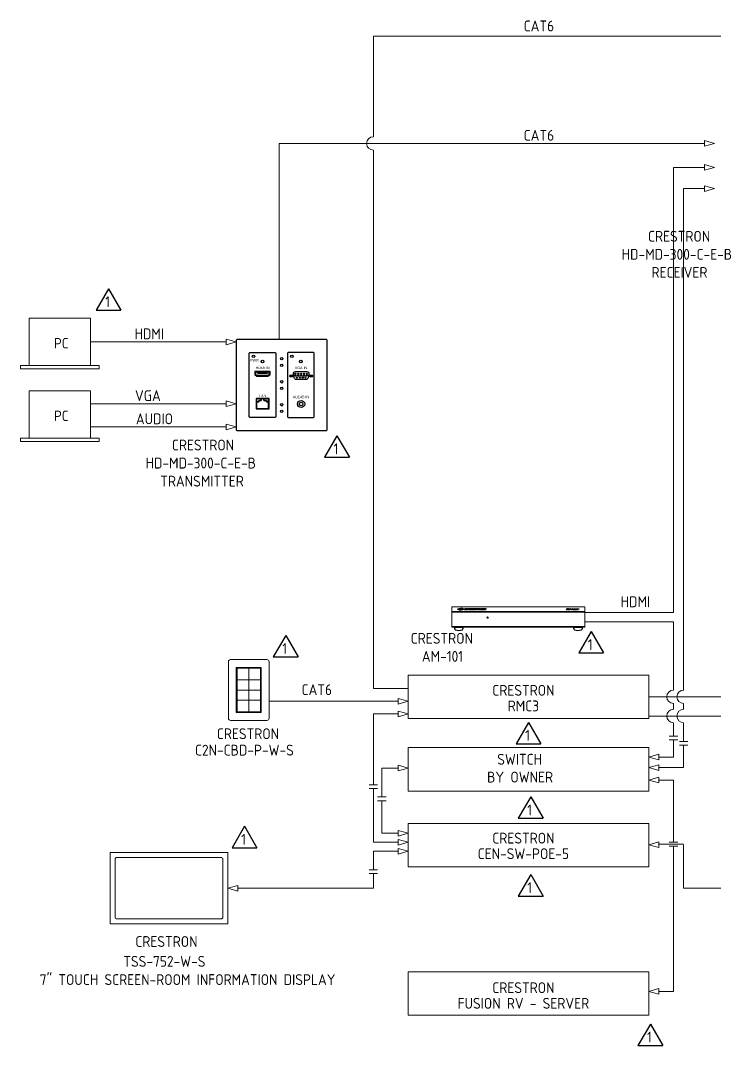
# Model space of a CAD drawing. Header units: millimetres. Extents: x 52029 to 181395, y -167683 to -9934.
# Drawn here: x 53065 to 69059, y -109991 to -86348 of the extents above; entities that cross this region are included whole.
import ezdxf
from ezdxf.enums import TextEntityAlignment as Align

# ---------------------------------------------------------------- set-up
doc = ezdxf.new("R2010")
doc.units = ezdxf.units.MM
doc.header["$LTSCALE"] = 3
for name, color, linetype in [('Artwork', 7, 'Continuous'), ('Layer1', 7, 'Continuous'), ('TEXT', 7, 'Continuous')]:
    doc.layers.add(name, color=color, linetype=linetype)
doc.layers.add('FUR', color=8, linetype='Continuous', lineweight=5)
doc.styles.add('style1', font='isocp.shx', dxfattribs={"height": 1})
doc.styles.add('style2', font='ARIALUNI.TTF', dxfattribs={"height": 1})

# ---------------------------------------------------------------- blocks, each defined once
blk = doc.blocks.new('am-101')
at = {"color": 7, "linetype": 'Continuous'}
for p, q in [((-153.5, 0), (-153.5, 47.2)), ((-153.5, 47.2), (153.5, 47.2)), ((-139.4, 40.6), (-139.3, 40.5)), ((-134.7, 40.6), (-134.5, 40.6)), ((-133.8, 40.5), (-134, 40.6)), ((-131.2, 40.7), (-131.4, 40.7)), ((-127.5, 40.6), (-127.9, 40.5)), ((-117.6, 41.1), (-119.8, 41.1)), ((-119.6, 41.6), (-117.4, 41.6)), ((-116.6, 42.8), (-117.7, 40)), ((-117.7, 40), (-115.7, 40)), ((-112.8, 42.8), (-116.6, 42.8)), ((-115.7, 40), (-115.4, 40.8)), ((-115.4, 40.8), (-114.2, 40.8)), ((-115.1, 41.6), (-114.9, 42.1)), ((-113.9, 41.6), (-115.1, 41.6)), ((-114.9, 42.1), (-113.8, 42.1)), ((-113.7, 40), (-111.5, 40)), ((-111.5, 40), (-111.5, 40)), ((-110.2, 42.8), (-111.2, 40)), ((-111.2, 40), (-105.7, 40)), ((-104.8, 42.8), (-110.2, 42.8)), ((-109, 40.7), (-108.9, 41.1)), ((-105.5, 40.7), (-109, 40.7)), ((-108.9, 41.1), (-106.1, 41.1)), ((-108.6, 41.8), (-108.5, 42.1)), ((-105.9, 41.8), (-108.6, 41.8)), ((-108.5, 42.1), (-105.1, 42.1)), ((-106.1, 41.1), (-105.9, 41.8)), ((-105.7, 40), (-105.5, 40.7)), ((-103.1, 40.8), (-105.5, 40.8)), ((-105.1, 42.1), (-104.8, 42.8)), ((-103.5, 41.1), (-102.1, 41)), ((-100.5, 41.7), (-102.2, 41.8)), ((-101.2, 42), (-98.9, 42)), ((-98.9, 42.8), (-99.1, 42.1)), ((-99.1, 42.1), (-97.3, 42.1)), ((-93.3, 42.8), (-98.9, 42.8)), ((-97.3, 42.1), (-98.1, 40)), ((-98.1, 40), (-96.2, 40)), ((-96.2, 40), (-95.4, 42.1)), ((-95.4, 42.1), (-93.6, 42.1)), ((-93.1, 42.8), (-94.2, 40)), ((-94.2, 40), (-92.2, 40)), ((-93.6, 42.1), (-93.3, 42.8)), ((-89.3, 42.8), (-93.1, 42.8)), ((-92.2, 40), (-91.9, 40.8)), ((-91.9, 40.8), (-90.7, 40.8)), ((-91.6, 41.6), (-91.4, 42.1)), ((-90.5, 41.6), (-91.6, 41.6)), ((-91.4, 42.1), (-90.3, 42.1)), ((-90.2, 40), (-88, 40)), ((-88, 40), (-88, 40)), ((-80.1, 42.8), (-81.2, 40)), ((-81.2, 40), (-79.4, 40)), ((-77.8, 42.8), (-80.1, 42.8)), ((-79.4, 40), (-78.7, 41.6)), ((-78.7, 41.6), (-77.3, 40)), ((-76.5, 41.2), (-77.8, 42.8)), ((-77.3, 40), (-75.1, 40)), ((-75.9, 42.8), (-76.5, 41.2)), ((-74, 42.8), (-75.9, 42.8)), ((-75.1, 40), (-74, 42.8)), ((109.9, 40), (112.1, 42.8)), ((110.9, 40), (109.9, 40)), ((112.6, 42.2), (110.9, 40)), ((112, 40.7), (112.3, 41.2)), ((113.6, 40.7), (112, 40.7)), ((112.1, 42.8), (113.1, 42.8)), ((112.3, 41.2), (113.4, 41.2)), ((113.4, 41.2), (112.6, 42.2)), ((113.1, 42.8), (115.3, 40)), ((114.3, 40), (113.6, 40.7)), ((115.3, 40), (114.3, 40)), ((115.5, 42.8), (116.4, 42.8)), ((115.5, 42.4), (115.5, 42.8)), ((116.4, 42.4), (115.5, 42.4)), ((115.5, 42), (116.4, 42)), ((115.5, 40), (115.5, 42)), ((116.4, 40), (115.5, 40)), ((116.4, 42.8), (116.4, 42.4)), ((116.4, 42), (116.4, 40)), ((117, 42), (117.7, 42)), ((117, 40), (117, 42)), ((118, 40), (117, 40)), ((117.7, 42), (117.9, 41.8)), ((118, 41.3), (118, 40)), ((118.9, 42), (118.9, 41.6)), ((120.2, 42.8), (120.6, 42.8)), ((120.2, 40), (120.2, 42.8)), ((120.5, 40), (120.2, 40)), ((120.5, 42.6), (120.5, 42.6)), ((120.5, 42.6), (120.5, 40)), ((122.5, 40), (120.5, 42.6)), ((120.6, 42.8), (122.6, 40.2)), ((122.8, 40), (122.5, 40)), ((122.6, 40.2), (124.6, 42.8)), ((122.6, 40.2), (122.6, 40.2)), ((124.7, 42.6), (122.8, 40)), ((124.6, 42.8), (125.1, 42.8)), ((124.8, 42.6), (124.7, 42.6)), ((124.8, 40), (124.8, 42.6)), ((125.1, 40), (124.8, 40)), ((125.1, 42.8), (125.1, 40)), ((125.9, 41.1), (128.6, 41.1)), ((128.9, 41), (125.9, 41)), ((128.6, 40.7), (128.9, 40.7)), ((132.3, 42.8), (132.5, 42.8)), ((132.3, 41.6), (132.3, 42.8)), ((132.3, 40), (132.3, 40.4)), ((132.5, 40), (132.3, 40)), ((132.5, 42.8), (132.5, 40)), ((133.3, 42.8), (133.6, 42.8)), ((133.3, 42.4), (133.3, 42.8)), ((133.6, 42.4), (133.3, 42.4)), ((133.3, 42), (133.6, 42)), ((133.3, 40), (133.3, 42)), ((133.6, 40), (133.3, 40)), ((133.6, 42.8), (133.6, 42.4)), ((133.6, 42), (133.6, 40)), ((134.6, 41.4), (134.3, 41.4)), ((136.8, 40.8), (136.8, 41.1)), ((136.8, 40.3), (136.8, 40.4)), ((137.1, 41.5), (137.1, 40.4)), ((137.5, 40), (137.3, 40)), ((137.5, 40.1), (137.5, 40)), ((138, 42), (137.6, 42)), ((137.6, 42), (138.5, 42)), ((137.6, 42), (137.6, 42)), ((138, 41.4), (138, 42)), ((138.1, 41.4), (138, 41.4)), ((138.5, 42), (138.1, 42)), ((138.1, 42), (138.1, 41.4)), ((138.5, 42), (138.5, 42)), ((138.8, 42), (138.9, 42)), ((138.8, 41.4), (138.8, 42)), ((138.9, 41.4), (138.8, 41.4)), ((138.9, 42), (138.9, 42)), ((138.9, 42), (138.9, 41.4)), ((139.3, 41.4), (138.9, 42)), ((138.9, 42), (139.4, 41.5)), ((139.4, 41.4), (139.3, 41.4)), ((139.4, 41.5), (139.8, 42)), ((139.9, 42), (139.4, 41.4)), ((139.8, 42), (140, 42)), ((139.9, 42), (139.9, 42)), ((139.9, 41.4), (139.9, 42)), ((140, 41.4), (139.9, 41.4)), ((140, 42), (140, 41.4)), ((153.5, 0), (153.5, 47.2)), ((153.5, 0), (-153.5, 0))]:
    blk.add_line(p, q, dxfattribs=at)
at = {"color": 9, "linetype": 'Continuous'}
for p, q in [((153.5, 47), (-153.5, 47)), ((-153.5, 35.9), (153.5, 35.9)), ((153.5, 34.6), (-153.5, 34.6)), ((-153.5, 1.6), (153.5, 1.6))]:
    blk.add_line(p, q, dxfattribs=at)
at = {"color": 7, "linetype": 'Continuous'}
blk.add_circle((-70.9, 22), 1.48, dxfattribs=at)
at = {"color": 9, "linetype": 'Continuous'}
for radius in [1.28, 1.16, 0.772]:
    blk.add_circle((-70.9, 22), radius, dxfattribs=at)
at = {"color": 7, "linetype": 'Continuous'}
blk.add_arc((-130.1, 42.3), 1, 296.6643, 303.7238, dxfattribs=at)
for points, knots in [([(-131, 42.2), (-131.7, 42.5), (-133.5, 42.6), (-135.6, 42.6), (-137.3, 42.4), (-138.7, 42.1), (-139.7, 41.7), (-140.2, 41.1), (-139.7, 40.7), (-139.4, 40.6)], [0, 0, 0, 0, 0.255402, 0.417248, 0.578392, 0.709315, 0.813786, 0.895532, 1, 1, 1, 1]), ([(-139.3, 40.5), (-139.1, 40.5), (-139, 40.4), (-138.7, 40.3), (-138.6, 40.3), (-138.5, 40.3), (-138.5, 40.3)], [0, 0, 0, 0, 0.477851, 0.720476, 0.892186, 1, 1, 1, 1]), ([(-139, 42.3), (-139, 42.3), (-139.1, 42.4), (-139, 42.4), (-139, 42.5), (-138.9, 42.5)], [0, 0, 0, 0, 0.268642, 0.541544, 1, 1, 1, 1]), ([(-130.5, 42.3), (-131.6, 42.6), (-134.6, 42.9), (-137.5, 42.6), (-139, 42.3)], [0, 0, 0, 0, 0.445055, 1, 1, 1, 1]), ([(-138.9, 42.5), (-138.2, 43), (-136.4, 43.4), (-134.1, 43.3), (-132.4, 43.1), (-131.1, 42.8), (-130.3, 42.6), (-129.7, 42.3), (-129.1, 41.9), (-129.4, 41.5), (-129.6, 41.4)], [0, 0, 0, 0, 0.287023, 0.441649, 0.594567, 0.7331, 0.795005, 0.849755, 0.9346, 1, 1, 1, 1]), ([(-138.5, 40.6), (-138.4, 40.8), (-138.2, 41.2), (-136.9, 42), (-135.3, 42.3), (-134.1, 42.4)], [0, 0, 0, 0, 0.202337, 0.39605, 1, 1, 1, 1]), ([(-137.7, 40.6), (-137.8, 41), (-136.8, 42), (-135, 42.2), (-134, 42.2)], [0, 0, 0, 0, 0.425707, 1, 1, 1, 1]), ([(-132.6, 39.3), (-133.3, 39.3), (-134.6, 39.3), (-136.5, 39.6), (-137.6, 40.2), (-137.7, 40.6)], [0, 0, 0, 0, 0.370838, 0.642904, 1, 1, 1, 1]), ([(-136.2, 41.5), (-136.4, 41.4), (-136.6, 41), (-136.2, 40.6), (-135.7, 40.4), (-135.2, 40.1), (-134, 39.7), (-132.9, 39.6), (-132.1, 39.4)], [0, 0, 0, 0, 0.148586, 0.283665, 0.36002, 0.474153, 0.611227, 1, 1, 1, 1]), ([(-131.6, 41.8), (-132.3, 42.1), (-133.7, 42.1), (-135.3, 41.9), (-136, 41.7), (-136.2, 41.5)], [0, 0, 0, 0, 0.511951, 0.785364, 1, 1, 1, 1]), ([(-135.5, 40.6), (-135.7, 40.7), (-136.2, 41), (-135.8, 41.4), (-135.6, 41.5)], [0, 0, 0, 0, 0.521021, 1, 1, 1, 1]), ([(-135.6, 41.5), (-135.4, 41.6), (-134.6, 41.9), (-133.7, 41.9), (-133.1, 41.9)], [0, 0, 0, 0, 0.380812, 1, 1, 1, 1]), ([(-126.3, 40.4), (-127.1, 39.9), (-129.4, 39.4), (-132.3, 39.6), (-134.3, 40.1), (-135.2, 40.4), (-135.5, 40.6)], [0, 0, 0, 0, 0.339293, 0.701027, 0.863262, 1, 1, 1, 1]), ([(-133.1, 41.8), (-133.6, 41.8), (-134.4, 41.8), (-135.3, 41.5), (-135.5, 40.9), (-135, 40.7), (-134.7, 40.6)], [0, 0, 0, 0, 0.350577, 0.589999, 0.774214, 1, 1, 1, 1]), ([(-134.3, 40.7), (-134.5, 40.8), (-135, 41.1), (-134.5, 41.4), (-134.2, 41.6)], [0, 0, 0, 0, 0.445832, 1, 1, 1, 1]), ([(-134.5, 40.6), (-133.5, 40.2), (-130.6, 40), (-127.9, 40.3), (-126.4, 40.6)], [0, 0, 0, 0, 0.433524, 1, 1, 1, 1]), ([(-134.1, 41.5), (-134.3, 41.4), (-134.5, 41.2), (-134.2, 40.9), (-133.6, 40.7), (-133.1, 40.6), (-132.8, 40.6)], [0, 0, 0, 0, 0.20507, 0.399243, 0.662252, 1, 1, 1, 1]), ([(-134.1, 42.4), (-133.6, 42.4), (-132.7, 42.4), (-131.6, 42.2), (-130.7, 41.8), (-130.9, 41.5), (-131.1, 41.4)], [0, 0, 0, 0, 0.354425, 0.639214, 0.834825, 1, 1, 1, 1]), ([(-134, 42.2), (-133.3, 42.2), (-132.4, 42.2), (-131.7, 41.9), (-131.6, 41.8)], [0, 0, 0, 0, 0.742563, 1, 1, 1, 1]), ([(-127.9, 40.5), (-128.9, 40.4), (-130.9, 40.2), (-133, 40.3), (-133.8, 40.5)], [0, 0, 0, 0, 0.537982, 1, 1, 1, 1]), ([(-131.4, 40.7), (-132, 40.7), (-132.9, 40.7), (-133.6, 41), (-133.7, 41.1)], [0, 0, 0, 0, 0.742513, 1, 1, 1, 1]), ([(-133.6, 41.1), (-133, 40.8), (-131.5, 40.8), (-130, 40.9), (-129.3, 41.2), (-129.1, 41.3)], [0, 0, 0, 0, 0.511985, 0.78544, 1, 1, 1, 1]), ([(-133.1, 43.4), (-133.2, 43.5), (-133.2, 43.5), (-133.1, 43.5), (-132.9, 43.5), (-132.7, 43.5), (-132.7, 43.5)], [0, 0, 0, 0, 0.123717, 0.247074, 0.548272, 1, 1, 1, 1]), ([(-129.1, 41.3), (-128.9, 41.5), (-128.7, 42), (-129.6, 42.6), (-131, 43.1), (-132.3, 43.3), (-133.1, 43.4)], [0, 0, 0, 0, 0.179709, 0.358566, 0.610113, 1, 1, 1, 1]), ([(-132.8, 40.6), (-132.7, 40.6), (-132.2, 40.5), (-131.4, 40.5), (-130.8, 40.5), (-130.5, 40.6)], [0, 0, 0, 0, 0.079968, 0.724298, 1, 1, 1, 1]), ([(-132.7, 43.5), (-131.9, 43.6), (-130.6, 43.6), (-128.9, 43.3), (-127.8, 42.8), (-127.3, 42), (-128.5, 40.9), (-130.3, 40.7), (-131.2, 40.7)], [0, 0, 0, 0, 0.206857, 0.35594, 0.465651, 0.557253, 0.747534, 1, 1, 1, 1]), ([(-132.1, 39.4), (-132.1, 39.4), (-132.1, 39.4), (-132.2, 39.4), (-132.4, 39.4), (-132.5, 39.3), (-132.6, 39.3)], [0, 0, 0, 0, 0.123741, 0.247137, 0.548423, 1, 1, 1, 1]), ([(-132.1, 41), (-131.7, 41), (-130.9, 41.1), (-130, 41.4), (-129.8, 41.9), (-130.3, 42.2), (-130.5, 42.3)], [0, 0, 0, 0, 0.350499, 0.589927, 0.774239, 1, 1, 1, 1]), ([(-129.7, 41.4), (-129.9, 41.2), (-130.7, 41), (-131.6, 41), (-132.1, 41)], [0, 0, 0, 0, 0.38058, 1, 1, 1, 1]), ([(-131, 41.3), (-130.8, 41.4), (-130.3, 41.8), (-130.8, 42.1), (-131, 42.2)], [0, 0, 0, 0, 0.55417, 1, 1, 1, 1]), ([(-130.5, 40.6), (-129.6, 40.7), (-128.2, 40.9), (-126.9, 41.8), (-126.8, 42.3), (-126.8, 42.6)], [0, 0, 0, 0, 0.514213, 0.744346, 1, 1, 1, 1]), ([(-126.4, 42.5), (-126, 42.4), (-125.2, 42.1), (-125.3, 41.3), (-126.3, 40.9), (-127.1, 40.7), (-127.5, 40.6)], [0, 0, 0, 0, 0.293052, 0.483329, 0.708883, 1, 1, 1, 1]), ([(-126.8, 42.6), (-126.8, 42.6), (-126.7, 42.6), (-126.6, 42.6), (-126.4, 42.5), (-126.4, 42.5)], [0, 0, 0, 0, 0.205997, 0.534679, 1, 1, 1, 1]), ([(-126.4, 40.6), (-126.3, 40.6), (-126.3, 40.6), (-126.2, 40.6), (-126.2, 40.5), (-126.2, 40.5), (-126.3, 40.4), (-126.3, 40.4)], [0, 0, 0, 0, 0.165744, 0.324141, 0.421794, 0.638907, 1, 1, 1, 1]), ([(-124.2, 41.2), (-124.3, 41.2), (-124.3, 41), (-124.2, 40.7), (-123.8, 40.2), (-122.9, 40), (-122.1, 39.9), (-121.4, 39.9), (-120.7, 39.9), (-119.8, 40), (-118.9, 40.2), (-118, 40.6), (-117.7, 40.9), (-117.6, 41.1)], [0, 0, 0, 0, 0.041134, 0.100601, 0.205704, 0.324966, 0.399335, 0.485977, 0.565723, 0.638711, 0.767839, 0.883713, 1, 1, 1, 1]), ([(-117.4, 41.6), (-117.3, 41.8), (-117.3, 42.1), (-117.9, 42.6), (-118.7, 42.8), (-119.5, 42.8), (-120.3, 42.9), (-121, 42.8), (-121.9, 42.7), (-122.9, 42.5), (-123.7, 42.1), (-124, 41.7), (-124.2, 41.5), (-124.2, 41.3), (-124.2, 41.2)], [0, 0, 0, 0, 0.098964, 0.188135, 0.294948, 0.361104, 0.437323, 0.51999, 0.594825, 0.726005, 0.846083, 0.908173, 0.974417, 1, 1, 1, 1]), ([(-119.8, 41.1), (-119.9, 40.9), (-120.2, 40.8), (-120.7, 40.6), (-121.1, 40.6), (-121.6, 40.6), (-122, 40.8), (-122.1, 41), (-122.1, 41.2), (-122.1, 41.4), (-122, 41.5), (-122, 41.6), (-121.9, 41.6)], [0, 0, 0, 0, 0.191833, 0.285371, 0.387739, 0.519885, 0.625686, 0.735666, 0.80175, 0.878018, 0.956509, 1, 1, 1, 1]), ([(-121.9, 41.6), (-121.9, 41.7), (-121.8, 41.8), (-121.6, 42), (-121.2, 42.1), (-120.8, 42.1), (-120.5, 42.1), (-120.1, 42.1), (-119.6, 42), (-119.6, 41.7), (-119.6, 41.6)], [0, 0, 0, 0, 0.036299, 0.201929, 0.362958, 0.448511, 0.540239, 0.671579, 0.777153, 1, 1, 1, 1]), ([(-114.2, 40.8), (-114, 40.8), (-113.7, 40.8), (-113.6, 40.6), (-113.6, 40.6)], [0, 0, 0, 0, 0.554612, 1, 1, 1, 1]), ([(-113.8, 42.1), (-113.6, 42.1), (-113.3, 42.1), (-113, 42), (-113, 41.8), (-113.1, 41.7), (-113.4, 41.6), (-113.7, 41.6), (-113.9, 41.6)], [0, 0, 0, 0, 0.292482, 0.379574, 0.486557, 0.600208, 0.706896, 1, 1, 1, 1]), ([(-113.6, 40.6), (-113.6, 40.5), (-113.7, 40.3), (-113.8, 40.1), (-113.7, 40)], [0, 0, 0, 0, 0.298642, 1, 1, 1, 1]), ([(-111.9, 41.3), (-111.6, 41.4), (-111.3, 41.5), (-110.9, 41.8), (-110.8, 42), (-110.8, 42.2), (-110.8, 42.4), (-111.1, 42.7), (-111.9, 42.8), (-112.4, 42.8), (-112.8, 42.8)], [0, 0, 0, 0, 0.188489, 0.283006, 0.379597, 0.455031, 0.521189, 0.642743, 0.782735, 1, 1, 1, 1]), ([(-111.5, 40.7), (-111.5, 40.8), (-111.4, 41.1), (-111.7, 41.3), (-111.9, 41.3)], [0, 0, 0, 0, 0.533984, 1, 1, 1, 1]), ([(-111.5, 40), (-111.6, 40.1), (-111.7, 40.4), (-111.6, 40.6), (-111.5, 40.7)], [0, 0, 0, 0, 0.327027, 1, 1, 1, 1]), ([(-105.5, 40.8), (-105.5, 40.7), (-105.5, 40.4), (-105, 40.1), (-104, 39.9), (-103.3, 39.9), (-102.9, 39.9)], [0, 0, 0, 0, 0.20116, 0.395925, 0.650643, 1, 1, 1, 1]), ([(-105, 42), (-105.1, 41.8), (-104.9, 41.2), (-103.9, 41.2), (-103.5, 41.1)], [0, 0, 0, 0, 0.435181, 1, 1, 1, 1]), ([(-98.9, 42), (-98.9, 42.1), (-98.9, 42.4), (-99.6, 42.7), (-100.3, 42.8), (-101.1, 42.8), (-101.7, 42.9), (-102.4, 42.8), (-103.2, 42.8), (-104, 42.7), (-104.7, 42.4), (-104.9, 42.1), (-105, 42)], [0, 0, 0, 0, 0.095028, 0.186847, 0.311628, 0.392038, 0.485628, 0.576309, 0.65624, 0.787779, 0.894272, 1, 1, 1, 1]), ([(-102.3, 40.6), (-102.4, 40.6), (-102.7, 40.6), (-103.1, 40.7), (-103.1, 40.8)], [0, 0, 0, 0, 0.375399, 1, 1, 1, 1]), ([(-102.2, 41.8), (-102.3, 41.9), (-102.5, 41.9), (-102.9, 42), (-102.8, 42)], [0, 0, 0, 0, 0.40856, 1, 1, 1, 1]), ([(-102.9, 39.9), (-102.4, 39.9), (-101.5, 39.9), (-100.3, 40.1), (-99.4, 40.4), (-99.2, 40.7), (-99.1, 40.9)], [0, 0, 0, 0, 0.33756, 0.596958, 0.802718, 1, 1, 1, 1]), ([(-102.8, 42), (-102.8, 42.1), (-102.7, 42.2), (-102.3, 42.2), (-102.1, 42.2)], [0, 0, 0, 0, 0.173662, 1, 1, 1, 1]), ([(-102.1, 41), (-101.9, 41), (-101.7, 41), (-101.5, 40.9), (-101.4, 40.8), (-101.5, 40.7), (-101.8, 40.6), (-102.1, 40.6), (-102.3, 40.6)], [0, 0, 0, 0, 0.282621, 0.368059, 0.448094, 0.547247, 0.66075, 1, 1, 1, 1]), ([(-102.1, 42.2), (-101.8, 42.2), (-101.4, 42.2), (-101.2, 42), (-101.2, 42)], [0, 0, 0, 0, 0.624368, 1, 1, 1, 1]), ([(-99.1, 40.9), (-99, 41.1), (-99.2, 41.6), (-100, 41.7), (-100.5, 41.7)], [0, 0, 0, 0, 0.448008, 1, 1, 1, 1]), ([(-90.7, 40.8), (-90.5, 40.8), (-90.2, 40.8), (-90.1, 40.6), (-90.1, 40.6)], [0, 0, 0, 0, 0.554446, 1, 1, 1, 1]), ([(-90.3, 42.1), (-90.1, 42.1), (-89.8, 42.1), (-89.5, 42), (-89.5, 41.8), (-89.6, 41.7), (-89.9, 41.6), (-90.2, 41.6), (-90.5, 41.6)], [0, 0, 0, 0, 0.29255, 0.379648, 0.486577, 0.600198, 0.706948, 1, 1, 1, 1]), ([(-90.1, 40.6), (-90.1, 40.5), (-90.2, 40.3), (-90.3, 40.1), (-90.2, 40)], [0, 0, 0, 0, 0.298613, 1, 1, 1, 1]), ([(-88.4, 41.3), (-88.1, 41.4), (-87.8, 41.5), (-87.4, 41.8), (-87.3, 42), (-87.3, 42.2), (-87.3, 42.4), (-87.6, 42.7), (-88.4, 42.8), (-88.9, 42.8), (-89.3, 42.8)], [0, 0, 0, 0, 0.188541, 0.283044, 0.379613, 0.45506, 0.521219, 0.642793, 0.782786, 1, 1, 1, 1]), ([(-88, 40.7), (-88, 40.8), (-87.9, 41.1), (-88.2, 41.3), (-88.4, 41.3)], [0, 0, 0, 0, 0.533967, 1, 1, 1, 1]), ([(-88, 40), (-88.1, 40.1), (-88.2, 40.4), (-88.1, 40.6), (-88, 40.7)], [0, 0, 0, 0, 0.327074, 1, 1, 1, 1]), ([(-87.6, 41.4), (-87.7, 41.3), (-87.7, 41.1), (-87.7, 40.7), (-87.2, 40.2), (-86.4, 40), (-85.6, 39.9), (-84.8, 39.9), (-84, 39.9), (-83.1, 40), (-82.1, 40.2), (-81.4, 40.6), (-81, 41), (-80.9, 41.3), (-80.8, 41.4), (-80.8, 41.4)], [0, 0, 0, 0, 0.062164, 0.116088, 0.211401, 0.319551, 0.386982, 0.465538, 0.545886, 0.618617, 0.746107, 0.862818, 0.923173, 0.987566, 1, 1, 1, 1]), ([(-80.8, 41.4), (-80.8, 41.5), (-80.8, 41.7), (-80.8, 42.1), (-81.2, 42.5), (-82.1, 42.8), (-82.9, 42.8), (-83.7, 42.9), (-84.5, 42.8), (-85.4, 42.7), (-86.4, 42.5), (-87.1, 42.1), (-87.5, 41.7), (-87.6, 41.5), (-87.6, 41.4)], [0, 0, 0, 0, 0.051001, 0.106296, 0.204027, 0.314939, 0.384099, 0.464666, 0.54706, 0.621643, 0.752381, 0.87207, 0.933963, 1, 1, 1, 1]), ([(-83, 41.3), (-83.1, 41.3), (-83.1, 41.2), (-83.3, 41), (-83.5, 40.8), (-84, 40.7), (-84.3, 40.6), (-84.6, 40.6), (-84.9, 40.6), (-85.2, 40.7), (-85.5, 40.8), (-85.7, 41), (-85.7, 41.2), (-85.6, 41.3), (-85.6, 41.4)], [0, 0, 0, 0, 0.057458, 0.128093, 0.256879, 0.382261, 0.448997, 0.520606, 0.589907, 0.650144, 0.75345, 0.860899, 0.925468, 1, 1, 1, 1]), ([(-85.6, 41.4), (-85.6, 41.4), (-85.5, 41.5), (-85.4, 41.7), (-85.1, 42), (-84.7, 42.1), (-84.3, 42.1), (-84, 42.1), (-83.8, 42.1), (-83.4, 42.1), (-83.1, 42), (-83, 41.7), (-83, 41.5), (-83, 41.4), (-83, 41.3), (-83, 41.3)], [0, 0, 0, 0, 0.073695, 0.141748, 0.266015, 0.386819, 0.45099, 0.519778, 0.586425, 0.644363, 0.743919, 0.847661, 0.909898, 0.981592, 1, 1, 1, 1]), ([(117.9, 41.8), (117.9, 41.8), (118.2, 41.9), (118.6, 42), (118.9, 42)], [0, 0, 0, 0, 0.280238, 1, 1, 1, 1]), ([(127.3, 39.9), (126.8, 39.9), (126.1, 40.1), (125.7, 40.6), (125.6, 41), (125.7, 41.4), (126, 41.7), (126.4, 42), (126.9, 42.1), (127.2, 42.1), (127.3, 42.1), (127.3, 42.1)], [0, 0, 0, 0, 0.235371, 0.352722, 0.480415, 0.610965, 0.734729, 0.854083, 0.916958, 0.985768, 1, 1, 1, 1]), ([(128.6, 41.1), (128.6, 41.3), (128.4, 41.6), (127.8, 41.9), (127.3, 42), (126.7, 41.9), (126.1, 41.6), (125.9, 41.3), (125.9, 41.1)], [0, 0, 0, 0, 0.248952, 0.370485, 0.502083, 0.630134, 0.752007, 1, 1, 1, 1]), ([(125.9, 41), (125.9, 40.8), (126, 40.4), (126.7, 40.1), (127.2, 40), (127.7, 40.1), (128.3, 40.3), (128.5, 40.5), (128.6, 40.7)], [0, 0, 0, 0, 0.283606, 0.41647, 0.561314, 0.676615, 0.782402, 1, 1, 1, 1]), ([(127.3, 42.1), (127.5, 42.1), (127.7, 42.1), (128.1, 42), (128.6, 41.8), (128.9, 41.4), (128.9, 41.1), (128.9, 41)], [0, 0, 0, 0, 0.115675, 0.245469, 0.4845, 0.730578, 1, 1, 1, 1]), ([(128.9, 40.7), (128.8, 40.5), (128.5, 40), (127.6, 39.9), (127.3, 39.9)], [0, 0, 0, 0, 0.498788, 1, 1, 1, 1]), ([(132.2, 40.4), (132.1, 40.3), (131.8, 40.1), (131.3, 39.9), (130.8, 39.9), (130.4, 39.9), (130, 40), (129.5, 40.2), (129.3, 40.6), (129.2, 41), (129.3, 41.4), (129.4, 41.6), (129.5, 41.6)], [0, 0, 0, 0, 0.151721, 0.224648, 0.304941, 0.372899, 0.433957, 0.547484, 0.66558, 0.793965, 0.928216, 1, 1, 1, 1]), ([(129.5, 41.6), (129.5, 41.7), (129.8, 41.9), (130.4, 42.1), (130.9, 42.1)], [0, 0, 0, 0, 0.168029, 1, 1, 1, 1]), ([(132.2, 41), (132.2, 41.1), (132.2, 41.3), (132, 41.7), (131.6, 41.9), (131.2, 41.9), (130.9, 42), (130.5, 41.9), (130.1, 41.9), (129.8, 41.7), (129.5, 41.3), (129.5, 41.1), (129.5, 41)], [0, 0, 0, 0, 0.129549, 0.251798, 0.368888, 0.430675, 0.498719, 0.568334, 0.630621, 0.746576, 0.868026, 1, 1, 1, 1]), ([(129.5, 41), (129.5, 40.9), (129.5, 40.7), (129.8, 40.3), (130.2, 40.1), (130.5, 40.1), (130.9, 40.1), (131.2, 40.1), (131.6, 40.2), (132, 40.3), (132.2, 40.7), (132.2, 40.9), (132.2, 41)], [0, 0, 0, 0, 0.130803, 0.253281, 0.370797, 0.433065, 0.501685, 0.569307, 0.631006, 0.748513, 0.871034, 1, 1, 1, 1]), ([(135.4, 39.9), (135.2, 39.9), (134.9, 39.9), (134.5, 40), (134.2, 40.2), (134.2, 40.4), (134.1, 40.5), (134.2, 40.7), (134.3, 40.8), (134.6, 41), (135, 41.1), (135.4, 41.1), (135.5, 41.1)], [0, 0, 0, 0, 0.129477, 0.243034, 0.352528, 0.414208, 0.485185, 0.562845, 0.629543, 0.750363, 0.874588, 1, 1, 1, 1]), ([(134.3, 41.4), (134.4, 41.6), (134.5, 41.9), (135.2, 42.1), (135.7, 42.1), (136.2, 42.1), (136.8, 42), (137.1, 41.7), (137.1, 41.5)], [0, 0, 0, 0, 0.258192, 0.385652, 0.537661, 0.661117, 0.77544, 1, 1, 1, 1]), ([(136.8, 41.1), (136.6, 41.1), (136.1, 41), (135.6, 41), (135, 40.9), (134.6, 40.8), (134.4, 40.6), (134.4, 40.5)], [0, 0, 0, 0, 0.20719, 0.486019, 0.640926, 0.766502, 1, 1, 1, 1]), ([(134.4, 40.5), (134.4, 40.4), (134.6, 40.1), (135.1, 40.1), (135.4, 40.1)], [0, 0, 0, 0, 0.447541, 1, 1, 1, 1]), ([(136.8, 41.5), (136.8, 41.6), (136.6, 41.8), (136.3, 41.9), (136, 41.9), (135.7, 42), (135.3, 41.9), (134.8, 41.8), (134.6, 41.5), (134.6, 41.4)], [0, 0, 0, 0, 0.154577, 0.27924, 0.358006, 0.45245, 0.602874, 0.73435, 1, 1, 1, 1]), ([(135.4, 40.1), (135.8, 40.1), (136.6, 40.2), (136.8, 40.6), (136.8, 40.8)], [0, 0, 0, 0, 0.63511, 1, 1, 1, 1]), ([(136.8, 40.4), (136.7, 40.3), (136.4, 40.1), (135.8, 39.9), (135.4, 39.9)], [0, 0, 0, 0, 0.220933, 1, 1, 1, 1]), ([(135.5, 41.1), (135.7, 41.1), (136.1, 41.1), (136.7, 41.2), (136.8, 41.4), (136.8, 41.5)], [0, 0, 0, 0, 0.416969, 0.648167, 1, 1, 1, 1]), ([(137.3, 40), (137.1, 40), (136.8, 40), (136.8, 40.2), (136.8, 40.3)], [0, 0, 0, 0, 0.527836, 1, 1, 1, 1]), ([(137.1, 40.4), (137.1, 40.3), (137, 40.2), (137.3, 40.1), (137.4, 40.1), (137.5, 40.1)], [0, 0, 0, 0, 0.395409, 0.735816, 1, 1, 1, 1])]:
    blk.add_open_spline(points, degree=3, knots=knots, dxfattribs=at)
for points in [[(-138.5, 40.3), (-138.5, 40.4), (-138.5, 40.5), (-138.5, 40.6)], [(-134, 40.6), (-134.1, 40.6), (-134.2, 40.7), (-134.3, 40.7)], [(-134.2, 41.6), (-134.2, 41.6), (-134.1, 41.5), (-134.1, 41.5)], [(-133.7, 41.1), (-133.7, 41.1), (-133.7, 41.1), (-133.6, 41.1)], [(-133.1, 41.9), (-133.1, 41.9), (-133.1, 41.8), (-133.1, 41.8)], [(-132.1, 41), (-132.2, 41), (-132.2, 41), (-132.1, 41)], [(-131.6, 41.8), (-131.5, 41.8), (-131.6, 41.7), (-131.6, 41.8)], [(-131.1, 41.4), (-131.2, 41.4), (-131.1, 41.3), (-131, 41.3)], [(118.9, 41.6), (118.5, 41.6), (118.2, 41.5), (118, 41.3)], [(130.9, 42.1), (131.4, 42.1), (132.1, 41.9), (132.2, 41.6)]]:
    blk.add_open_spline(points, degree=3, dxfattribs=at)
at = {"layer": 'Artwork'}
for p, q in [((-146.7, -4.2), (-146.7, 0)), ((-146.7, 0), (-127.9, 0)), ((-127.9, 0), (-127.9, -4.2)), ((127.9, -4.2), (127.9, 0)), ((127.9, 0), (146.7, 0)), ((146.7, 0), (146.7, -4.2))]:
    blk.add_line(p, q, dxfattribs=at)
for centre, radius, start, end in [((-144.2, -4.2), 2.5, 180, 255.9883), ((-137.3, 23.4), 30.9, 255.9883, 284.0117), ((-130.4, -4.2), 2.5, 284.0117, 0), ((130.4, -4.2), 2.5, 180, 255.9883), ((137.3, 23.4), 30.9, 255.9883, 284.0117), ((144.2, -4.2), 2.5, 284.0117, 0)]:
    blk.add_arc(centre, radius, start, end, dxfattribs=at)
blk = doc.blocks.new('hd-md-300-tx')
at = {"layer": 'Layer1'}
for points in [[(102, 210), (-102, 210, 0.414214), (-105, 207), (-105, 3, 0.414214), (-102, 0), (102, 0, 0.414214), (105, 3), (105, 207, 0.414214)], [(-72, 180), (-16.3, 180, -0.414214), (-13.3, 177), (-13.3, 33, -0.414214), (-16.3, 30), (-72, 30, -0.414214), (-75, 33), (-75, 177, -0.414214)], [(72, 180), (16.3, 180, 0.414214), (13.3, 177), (13.3, 33, 0.414214), (16.3, 30), (72, 30, 0.414214), (75, 33), (75, 177, 0.414214)], [(62.7, 130.1), (60.7, 121.5, -0.346864), (55.8, 117.7), (33.8, 117.7, -0.346864), (29, 121.5), (26.9, 130.1, -0.48493), (31.8, 136.3), (57.9, 136.3, -0.48493)]]:
    blk.add_lwpolyline(points, format="xyb", close=True, dxfattribs=at)
for points in [[(-26.5, 136.3), (-62.1, 136.3), (-62.1, 129.4), (-57, 125.1), (-31.6, 125.1), (-26.5, 129.4)], [(-28.5, 134.3), (-60.1, 134.3), (-60.1, 130.4), (-56.2, 127.1), (-32.3, 127.1), (-28.5, 130.4)], [(-55.7, 131.6), (-32.9, 131.6), (-32.9, 131.2), (-55.7, 131.2)], [(-29.2, 74.2), (-58.8, 74.2), (-58.8, 50.2), (-29.2, 50.2)], [(-47, 73.2), (-57.8, 73.2), (-57.8, 66), (-53, 66), (-53, 69.3), (-47, 69.3)], [(-30.2, 66), (-35, 66), (-35, 69.3), (-41, 69.3), (-41, 73.2), (-47, 73.2), (-47, 69.3), (-53, 69.3), (-53, 66), (-57.8, 66), (-57.8, 51.2), (-30.2, 51.2)], [(-30.2, 73.2), (-41, 73.2), (-41, 69.3), (-35, 69.3), (-35, 66), (-30.2, 66)]]:
    blk.add_lwpolyline(points, close=True, dxfattribs=at)
for centre, radius in [((-65, 171.1), 2.95), ((0, 165.8), 2.95), ((23.3, 171.1), 2.95), ((-44.2, 159.3), 2.95), ((0, 150.5), 2.95), ((44.2, 159.3), 2.95), ((21.8, 125.8), 2.95), ((21.8, 125.8), 1.33), ((67.8, 125.8), 2.95), ((67.8, 125.8), 1.33), ((0, 112.6), 2.95), ((0, 97.4), 2.95), ((0, 59.5), 2.95), ((44.8, 61.2), 8.25), ((44.8, 61.2), 4.25), ((0, 44.2), 2.95)]:
    blk.add_circle(centre, radius, dxfattribs=at)
at = {"layer": 'Layer1', "color": 5}
for centre in [(31.6, 130.9), (31.6, 126.6), (35.1, 122.2), (38.2, 130.9), (38.2, 126.6), (41.7, 122.2), (44.8, 130.9), (44.8, 126.6), (48.2, 122.2), (51.3, 130.9), (51.3, 126.6), (54.8, 122.2), (57.9, 130.9), (57.9, 126.6)]:
    blk.add_circle(centre, 1.36, dxfattribs=at)
at = {"layer": 'TEXT', "color": 7, "style": 'style2'}
for s, p in [('PWR', (-62.6, 159.2)), ('HDMI IN', (-43.9, 141.7)), ('VGA IN', (44.5, 141.7)), ('LAN', (-43.9, 77)), ('AUDIO IN', (44.5, 74.2))]:
    blk.add_text(s, height=6, dxfattribs=at).set_placement(p, align=Align.CENTER)

msp = doc.modelspace()

# ---------------------------------------------------------------- linework, layer by layer
at = {"layer": 'FUR', "color": 3}
for p, q in [((72990, -86712), (61197, -86712)), ((61197, -89028), (61197, -86712)), ((59027, -93706), (59027, -89183)), ((59027, -89183), (68828, -89183)), ((61197, -101754), (61197, -89338)), ((68348, -90226), (68828, -90226)), ((68348, -90226), (68348, -99103)), ((54678, -95723), (57805, -95723)), ((68348, -99103), (68348, -101793)), ((68113, -100218), (66075, -100218)), ((68113, -100218), (68113, -101793)), ((61197, -101754), (61997, -101754)), ((58794, -102049), (61768, -102049)), ((68113, -102102), (68113, -102237)), ((68348, -102102), (68348, -102237)), ((61197, -102344), (61768, -102344)), ((61197, -103978), (61197, -102344)), ((71218, -102391), (67548, -102391)), ((68113, -102546), (68113, -102854)), ((68348, -102546), (68348, -102977)), ((68113, -102942), (68113, -103337)), ((68348, -103064), (68348, -103581)), ((68113, -103337), (67777, -103337)), ((61394, -103592), (61768, -103592)), ((61394, -104257), (61394, -103592)), ((68348, -103581), (67777, -103581)), ((68113, -103867), (67777, -103867)), ((68113, -103867), (68113, -105302)), ((61197, -105303), (61197, -104065)), ((61394, -105096), (61394, -104344)), ((61394, -105096), (61768, -105096)), ((61197, -105303), (61768, -105303)), ((68348, -105348), (67777, -105348)), ((68113, -105390), (68113, -108742)), ((68348, -105360), (68348, -106363)), ((61197, -105937), (61197, -105510)), ((61197, -105510), (61768, -105510)), ((61197, -106363), (61197, -106024)), ((58070, -106363), (61197, -106363)), ((75103, -106363), (68348, -106363)), ((68113, -108742), (67777, -108742))]:
    msp.add_line(p, q, dxfattribs=at)
at = {"layer": 'FUR', "color": 5}
for p, q in [((68113, -89737), (68828, -89737)), ((68113, -89737), (68113, -100005)), ((54678, -93763), (57805, -93763)), ((68113, -100005), (66075, -100005))]:
    msp.add_line(p, q, dxfattribs=at)
at = {"layer": 'FUR', "color": 40}
msp.add_line((54678, -95188), (57805, -95188), dxfattribs=at)
at = {"layer": 'FUR', "color": 7}
for p, q in [((58326, -101291), (58326, -102292)), ((58058, -101558), (58594, -101558)), ((58058, -101791), (58594, -101791)), ((58058, -102025), (58594, -102025))]:
    msp.add_line(p, q, dxfattribs=at)
for points in [[(68828, -89118), (69057, -89183), (68828, -89248)], [(68828, -89672), (69057, -89737), (68828, -89802)], [(68828, -90161), (69057, -90226), (68828, -90291)], [(54678, -94309), (53265, -94309), (53265, -93216), (54678, -93216)], [(57805, -93698), (58034, -93763), (57805, -93828)], [(53065, -94309), (54878, -94309), (54878, -94384), (53065, -94384)], [(54678, -95984), (53265, -95984), (53265, -94892), (54678, -94892)], [(57805, -95123), (58034, -95188), (57805, -95253)], [(57805, -95658), (58034, -95723), (57805, -95788)], [(53065, -95984), (54878, -95984), (54878, -96059), (53065, -96059)], [(58038, -101271), (58614, -101271), (58614, -102312), (58038, -102312)], [(58058, -101291), (58594, -101291), (58594, -102292), (58058, -102292)], [(61997, -101447), (67548, -101447), (67548, -102448), (61997, -102448)], [(61768, -102114), (61997, -102049), (61768, -101984)], [(61768, -102279), (61997, -102344), (61768, -102409)], [(61997, -103120), (67548, -103120), (67548, -104122), (61997, -104122)], [(67777, -103272), (67548, -103337), (67777, -103402)], [(61768, -103526), (61997, -103592), (61768, -103657)], [(67777, -103516), (67548, -103581), (67777, -103647)], [(67777, -103932), (67548, -103867), (67777, -103802)], [(61997, -104871), (67548, -104871), (67548, -105873), (61997, -105873)], [(61768, -105031), (61997, -105096), (61768, -105162)], [(61768, -105238), (61997, -105303), (61768, -105368)], [(61768, -105575), (61997, -105510), (61768, -105445)], [(67777, -105425), (67548, -105360), (67777, -105295)], [(57842, -105540), (55131, -105540), (55131, -107185), (57842, -107185)], [(61997, -108293), (67548, -108293), (67548, -109295), (61997, -109295)], [(67777, -108807), (67548, -108742), (67777, -108676)]]:
    msp.add_lwpolyline(points, close=True, dxfattribs=at)
for points in [[(57908, -101091), (58744, -101091, -0.414214), (58794, -101141), (58794, -102442, -0.414214), (58744, -102492), (57908, -102492, -0.414214), (57858, -102442), (57858, -101141, -0.414214)], [(57688, -105655), (55285, -105655, 0.414214), (55246, -105694), (55246, -107031, 0.414214), (55285, -107070), (57688, -107070, 0.414214), (57727, -107031), (57727, -105694, 0.414214)]]:
    msp.add_lwpolyline(points, format="xyb", close=True, dxfattribs=at)
at = {"layer": 'FUR', "color": 3}
msp.add_lwpolyline([(67548, -101947), (71063, -101947)], dxfattribs=at)
at = {"layer": 'FUR', "color": 7}
for points in [[(68014, -102854), (68211, -102854)], [(68014, -102942), (68211, -102942)], [(68250, -102977), (68447, -102977)], [(68250, -103064), (68447, -103064)], [(61099, -103978), (61296, -103978)], [(61099, -104065), (61296, -104065)], [(61296, -104257), (61493, -104257)], [(61296, -104344), (61493, -104344)], [(68014, -105302), (68211, -105302)], [(68014, -105390), (68211, -105390)], [(61099, -105937), (61296, -105937)], [(61099, -106024), (61296, -106024)]]:
    msp.add_lwpolyline(points, dxfattribs=at)
at = {"layer": 'FUR'}
msp.add_lwpolyline([(58070, -106297), (57842, -106363), (58070, -106428)], close=True, dxfattribs=at)
at = {"layer": 'FUR', "color": 3}
for centre in [(61197, -89183), (68113, -101947), (68348, -101947), (68113, -102391), (68348, -102391)]:
    msp.add_arc(centre, 155, 90, 270, dxfattribs=at)
at = {"layer": 'Layer1'}
for p, q in [((55094, -92534), (54808, -93029)), ((55094, -92534), (55380, -93029)), ((54808, -93029), (55380, -93029)), ((60358, -95925), (60072, -96421)), ((60358, -95925), (60644, -96421)), ((60072, -96421), (60644, -96421)), ((66217, -100441), (65931, -100936)), ((66217, -100441), (66503, -100936)), ((59176, -100532), (58890, -101027)), ((59176, -100532), (59462, -101027)), ((65931, -100936), (66503, -100936)), ((58890, -101027), (59462, -101027)), ((64773, -102538), (64487, -103033)), ((64773, -102538), (65059, -103033)), ((64487, -103033), (65059, -103033)), ((64823, -104256), (64537, -104751)), ((64823, -104256), (65109, -104751)), ((58228, -104933), (57942, -105429)), ((58228, -104933), (58514, -105429)), ((64537, -104751), (65109, -104751)), ((57942, -105429), (58514, -105429)), ((64823, -106048), (64537, -106543)), ((64823, -106048), (65109, -106543)), ((64537, -106543), (65109, -106543)), ((67582, -109496), (67296, -109991)), ((67582, -109496), (67868, -109991)), ((67296, -109991), (67868, -109991))]:
    msp.add_line(p, q, dxfattribs=at)

# ---------------------------------------------------------------- block references
at = {"layer": 'FUR', "xscale": 10, "yscale": 10, "zscale": 10}
for name, p in [('hd-md-300-tx', (59084, -95806)), ('am-101', (64539, -100341))]:
    msp.add_blockref(name, p, dxfattribs=at)

# ---------------------------------------------------------------- texts
at = {"layer": 'FUR', "color": 7, "style": 'style1'}
for s, p in [('CAT6', (65013, -86598)), ('CAT6', (65013, -89121)), ('1', (55071, -92961)), ('1', (60335, -96352)), ('HDMI', (67236, -99881)), ('1', (59153, -100958)), ('1', (66194, -100868)), ('CAT6', (59894, -101908)), ('CRESTRON', (64655, -101923)), ('RMC3', (64655, -102283)), ('CRESTRON', (58307, -102925)), ('1', (64750, -102964)), ('C2N-CBD-P-W-S ', (58296, -103303)), ('SWITCH ', (64640, -103514)), ('1', (64800, -104683)), ('1', (58205, -105360)), ('CRESTRON', (64655, -105333)), ('CEN-SW-POE-5', (64655, -105693)), ('1', (64800, -106474)), ('CRESTRON', (64655, -108783)), ('FUSION RV - SERVER', (64655, -109143)), ('1', (67559, -109922))]:
    msp.add_text(s, height=250, dxfattribs=at).set_placement(p, align=Align.CENTER)
for s, height, p in [('HDMI', 250, (55692, -93701)), ('PC', 240, (53839, -93912)), ('VGA', 250, (55703, -95126)), ('PC', 240, (53839, -95587)), ('AUDIO', 250, (55724, -95661)), ('CRESTRON', 250, (55711, -107718)), ('TSS-752-W-S', 250, (55434, -108176)), ('7" TOUCH SCREEN-ROOM INFORMATION DISPLAY', 250, (53508, -108596))]:
    msp.add_text(s, height=height, dxfattribs=at).set_placement(p)
at = {"layer": 'FUR', "color": 4, "style": 'style1'}
msp.add_text('BY OWNER', height=250, dxfattribs=at).set_placement((63819, -103925))
at = {"layer": 'FUR', "color": 7, "char_height": 250, "attachment_point": 1, "style": 'style1'}
for s, insert in [('\\pi-551.09229;CRESTRON\\P\\pi-1157.76741;HD-MD-300-C-E-B\\P\\pi-470.26741;RECEIVER', (68078, -91200)), ('\\pi-551.09229;CRESTRON\\P\\pi-1157.76741;HD-MD-300-C-E-B\\P\\pi-820.26741;TRANSMITTER', (57105, -96015)), ('\\pi-551.09229;CRESTRON\\P\\pi-295.26741;AM-101', (62609, -100474))]:
    msp.add_mtext_dynamic_manual_height_columns(s, width=384.47, gutter_width=4, heights=[0], dxfattribs=dict(at, insert=insert))

doc.saveas('drawing.dxf')
